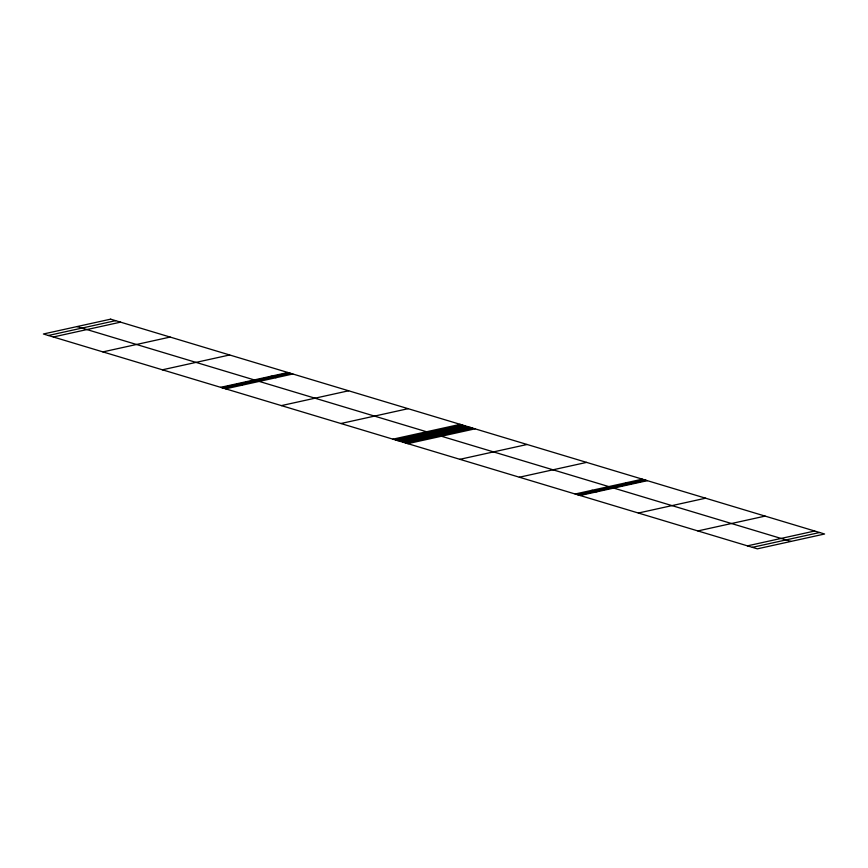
<?xml version="1.0" encoding="UTF-8"?>
<svg xmlns="http://www.w3.org/2000/svg" width="868" height="868" viewBox="0 0 868 868"><rect width="100%" height="100%" fill="white"/><g stroke="black" fill="none" stroke-linecap="round" stroke-linejoin="round"><path stroke-width="1.3" d="M48.358 335.493L115.607 320.661M53.317 336.979L120.565 322.147M102.891 351.898L170.15 337.066M162.392 369.801L229.64 354.969M220.646 387.334L287.905 372.502M221.882 387.703L289.142 372.871M223.13 388.083L290.379 373.251M225.604 388.831L292.863 373.989M281.384 405.606L348.632 390.774M340.874 423.519L408.134 408.676M392.933 439.175L460.192 424.344M395.417 439.924L462.666 425.092M397.891 440.673L465.15 425.841M400.376 441.421L467.624 426.579M402.85 442.159L470.109 427.327M405.334 442.908L472.583 428.076M407.808 443.656L475.067 428.825M459.866 459.324L527.126 444.481M519.368 477.226L586.616 462.394M575.137 494.011L642.396 479.169M577.621 494.749L644.87 479.917M578.858 495.129L646.117 480.297M580.095 495.498L647.354 480.666M638.36 513.031L705.608 498.199M697.85 530.934L765.109 516.102M747.435 545.853L814.683 531.021M752.393 547.339L819.642 532.507M271.087 376.213L276.046 377.699M625.578 482.879L630.537 484.377M77.024 326.585L790.976 541.415M237.463 383.623L242.422 385.121M591.954 490.301L596.913 491.787M110.648 319.164L43.4 333.996L757.352 548.836L824.6 534.004L110.648 319.164"/></g></svg>
